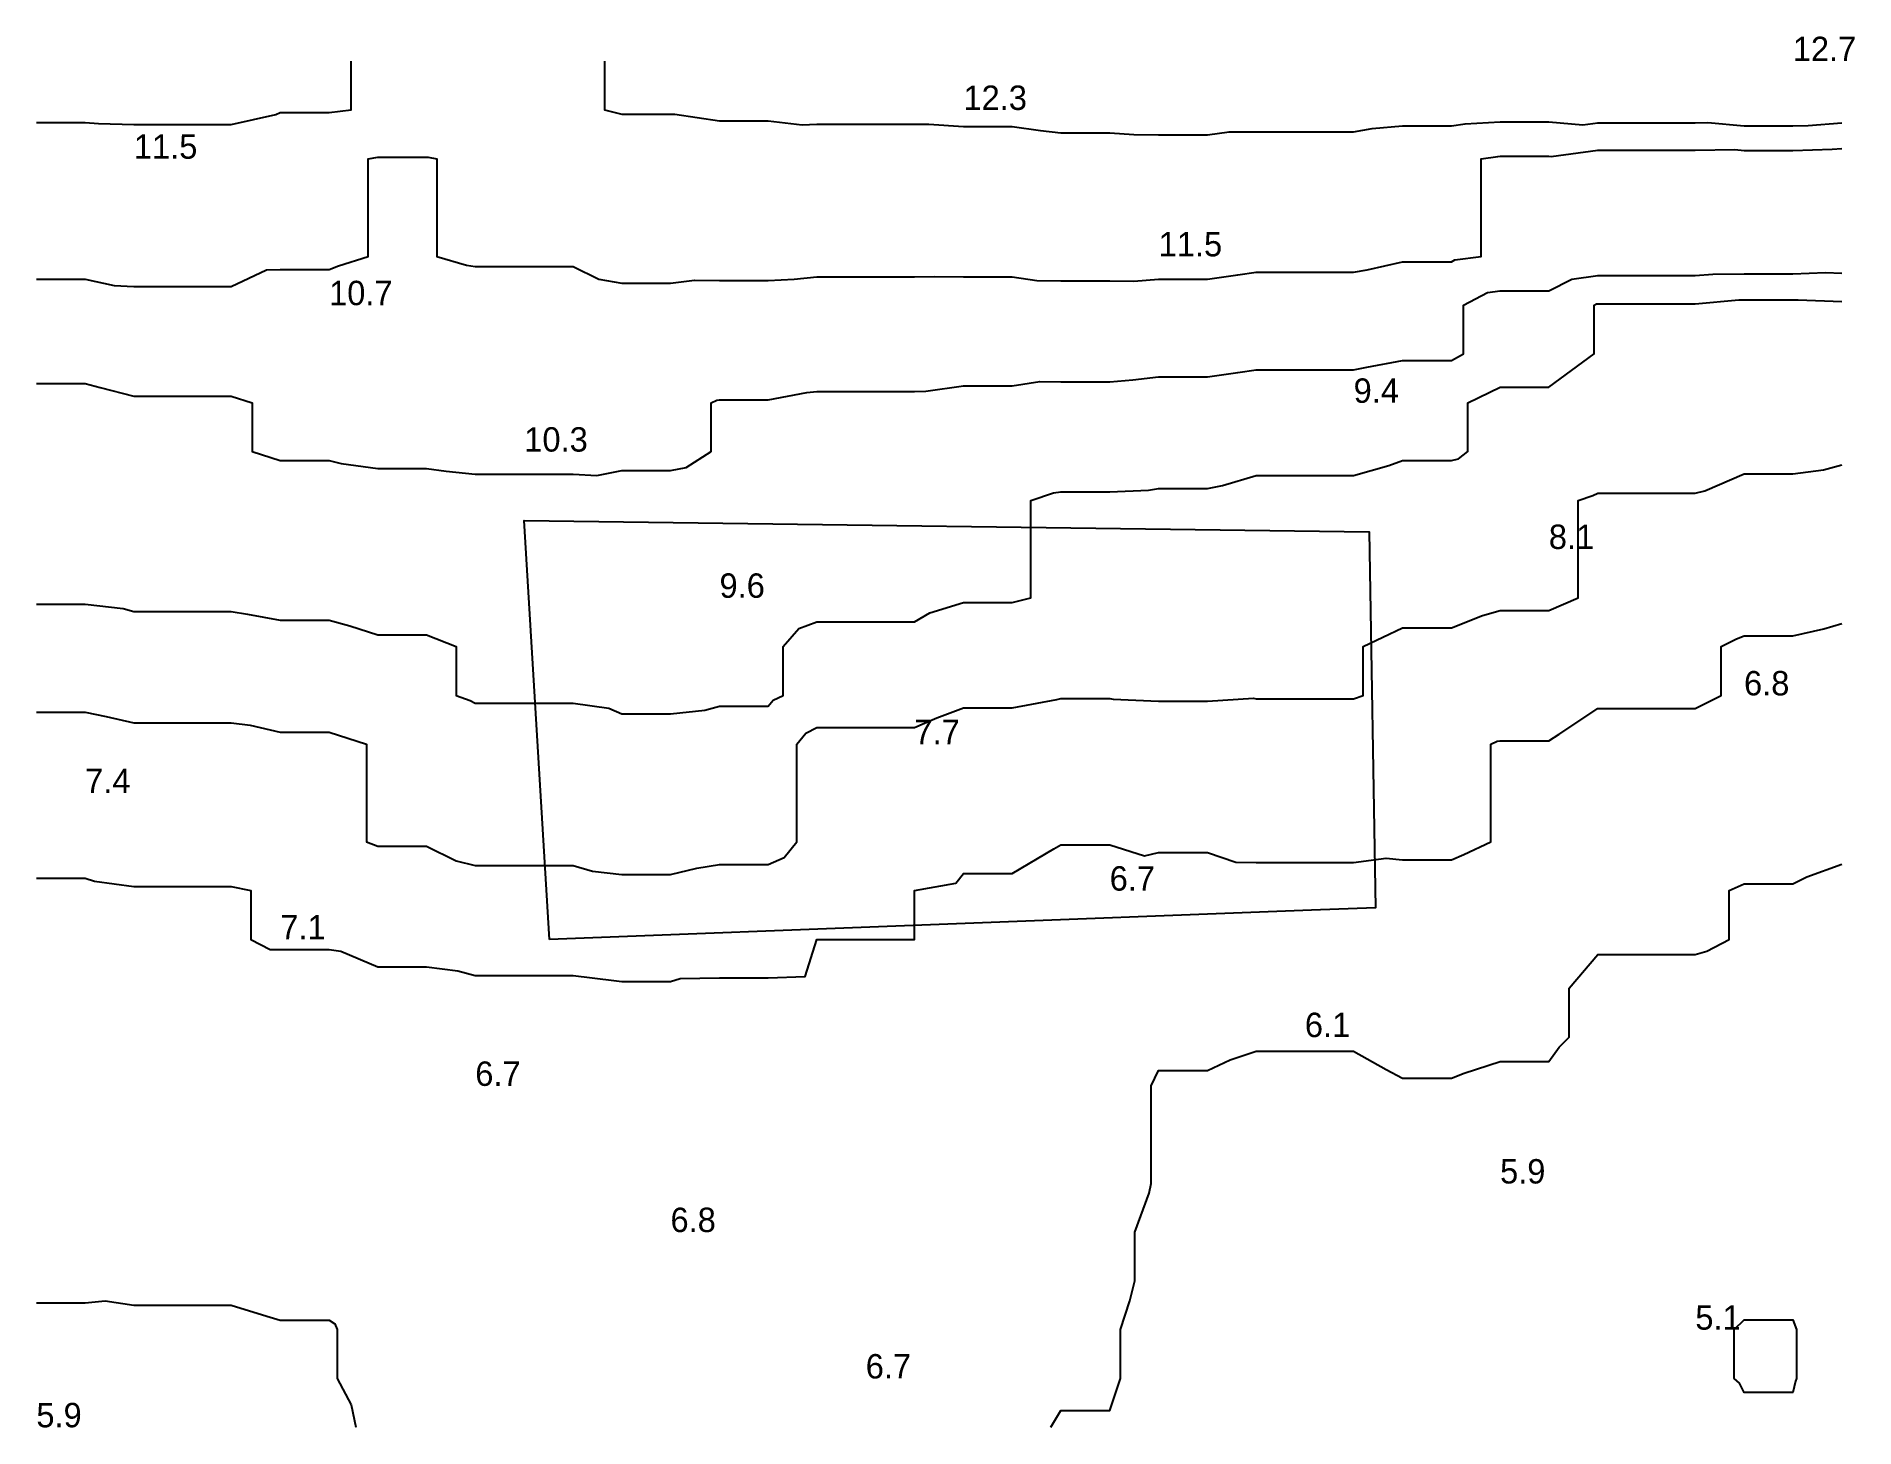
# Model space of a CAD drawing. Extents: x 0 to 74.5, y 0 to 57.
import ezdxf

# ---------------------------------------------------------------- set-up
doc = ezdxf.new("R2010")
doc.units = 0
for name, color, linetype in [('CONTOURS_MAJEURES', 3, 'CONTINUOUS'), ('CONTOURS_MINEURES', 8, 'CONTINUOUS'), ('PARCELLE', 4, 'CONTINUOUS'), ('POINTS_COTES', 7, 'CONTINUOUS')]:
    doc.layers.add(name, color=color, linetype=linetype)

msp = doc.modelspace()

# ---------------------------------------------------------------- linework, layer by layer
at = {"layer": 'CONTOURS_MAJEURES'}
for points in [[(0.005, 42.781), (1.219, 42.781), (2.003, 42.781), (2.622, 42.617), (4.001, 42.271), (4.275, 42.271), (5.998, 42.271), (7.721, 42.271), (7.996, 42.271), (8.846, 41.996), (8.846, 40.842), (8.846, 39.996), (10.004, 39.625), (11.632, 39.625), (12.002, 39.625), (12.493, 39.504), (14, 39.31), (14.684, 39.31), (15.997, 39.31), (16.796, 39.195), (17.995, 39.07), (19.074, 39.07), (20.003, 39.07), (20.927, 39.07), (22.001, 39.07), (22.984, 39.011), (23.999, 39.226), (25.228, 39.226), (25.996, 39.226), (26.644, 39.35), (27.67, 39.996), (27.67, 40.329), (27.67, 41.996), (27.896, 42.105), (28.005, 42.119), (28.127, 42.119), (30.002, 42.119), (31.585, 42.412), (32, 42.46), (32.463, 42.46), (33.998, 42.46), (35.532, 42.46), (35.995, 42.46), (36.468, 42.467), (38.004, 42.697), (39.302, 42.697), (40.001, 42.697), (41.13, 42.866), (41.999, 42.857), (43.137, 42.857), (43.997, 42.857), (44.942, 42.938), (46.005, 43.059), (46.941, 43.059), (48.003, 43.059), (49.245, 43.241), (50, 43.344), (50.652, 43.344), (51.998, 43.344), (53.344, 43.344), (53.996, 43.344), (54.532, 43.462), (56.004, 43.732), (56.269, 43.732), (58.002, 43.732), (58.501, 43.997), (58.501, 45.498), (58.501, 45.998), (59.48, 46.518), (59.999, 46.589), (60.589, 46.589), (61.997, 46.589), (62.94, 47.059), (64.005, 47.212), (64.79, 47.212), (66.003, 47.212), (67.215, 47.212), (68.001, 47.212), (68.723, 47.275), (69.998, 47.289), (71.287, 47.289), (71.996, 47.289), (73.335, 47.332), (74.004, 47.305)], [(72.145, 4.004), (72.145, 2.151), (72.145, 2.003), (72.111, 1.889), (71.996, 1.431), (71.425, 1.431), (69.998, 1.431), (69.808, 1.812), (69.599, 2.003), (69.599, 2.403), (69.599, 4.004), (69.998, 4.404), (70.398, 4.404), (71.996, 4.404), (72.145, 4.004)]]:
    msp.add_lwpolyline(points, dxfattribs=at)
at = {"layer": 'CONTOURS_MINEURES'}
for points in [[(0.005, 53.48), (1.483, 53.48), (2.003, 53.48), (2.553, 53.45), (4.001, 53.409), (5.407, 53.409), (5.998, 53.409), (6.589, 53.409), (7.996, 53.409), (9.822, 53.819), (10.004, 53.893), (10.112, 53.893), (12.002, 53.893), (12.91, 54.001), (12.91, 55.092), (12.91, 56.002)], [(23.293, 56.002), (23.293, 55.296), (23.293, 54.001), (23.999, 53.827), (25.822, 53.827), (25.996, 53.827), (26.173, 53.824), (28.005, 53.551), (28.454, 53.551), (30.002, 53.551), (31.394, 53.394), (32, 53.42), (32.58, 53.42), (33.998, 53.42), (35.415, 53.42), (35.995, 53.42), (36.585, 53.414), (38.004, 53.327), (38.676, 53.327), (40.001, 53.327), (41.161, 53.161), (41.999, 53.061), (42.938, 53.061), (43.997, 53.061), (44.991, 52.991), (46.005, 52.982), (47.023, 52.982), (48.003, 52.982), (48.894, 53.108), (50, 53.099), (51.097, 53.099), (51.998, 53.099), (52.899, 53.099), (53.996, 53.099), (54.763, 53.237), (56.004, 53.349), (57.351, 53.349), (58.002, 53.349), (58.574, 53.427), (59.999, 53.519), (61.515, 53.519), (61.997, 53.519), (63.392, 53.39), (64.005, 53.476), (64.53, 53.476), (66.003, 53.476), (67.476, 53.476), (68.001, 53.476), (68.519, 53.481), (69.998, 53.347), (71.343, 53.347), (71.996, 53.347), (72.633, 53.367), (74.004, 53.467)], [(0.005, 47.06), (0.943, 47.06), (2.003, 47.06), (3.196, 46.803), (4.001, 46.764), (4.765, 46.764), (5.998, 46.764), (7.231, 46.764), (7.996, 46.764), (9.444, 47.44), (10.004, 47.465), (11.469, 47.465), (12.002, 47.465), (12.389, 47.611), (13.6, 47.999), (13.6, 49.599), (13.6, 49.999), (13.6, 51.6), (13.6, 52), (14, 52.062), (15.935, 52.062), (15.997, 52.062), (16.062, 52.065), (16.425, 52), (16.425, 51.571), (16.425, 49.999), (16.425, 48.427), (16.425, 47.999), (17.635, 47.638), (17.995, 47.583), (19.586, 47.583), (20.003, 47.583), (20.418, 47.583), (22.001, 47.583), (23.063, 47.062), (23.999, 46.894), (25.102, 46.894), (25.996, 46.894), (26.974, 47.025), (28.005, 47.011), (29.016, 47.011), (30.002, 47.011), (31.069, 47.067), (32, 47.159), (32.838, 47.159), (33.998, 47.159), (34.836, 47.159), (35.995, 47.159), (36.828, 47.169), (38.004, 47.155), (39.159, 47.155), (40.001, 47.155), (41.011, 47.009), (41.999, 46.998), (42.998, 46.998), (43.997, 46.998), (44.99, 46.988), (46.005, 47.066), (47.072, 47.066), (48.003, 47.066), (49.251, 47.248), (50, 47.351), (50.647, 47.351), (51.998, 47.351), (52.644, 47.351), (53.996, 47.351), (54.548, 47.448), (56.004, 47.774), (57.777, 47.774), (58.002, 47.774), (58.148, 47.852), (59.222, 47.999), (59.222, 49.221), (59.222, 49.999), (59.222, 51.222), (59.222, 52), (59.906, 52.094), (59.999, 52.1), (60.098, 52.1), (61.997, 52.1), (62.088, 52.091), (64.005, 52.358), (65.646, 52.358), (66.003, 52.358), (66.36, 52.358), (68.001, 52.358), (69.623, 52.376), (69.998, 52.342), (70.34, 52.342), (71.996, 52.342), (73.612, 52.391), (74.004, 52.419)], [(0.005, 42.781), (1.219, 42.781), (2.003, 42.781), (2.622, 42.617), (4.001, 42.271), (4.275, 42.271), (5.998, 42.271), (7.721, 42.271), (7.996, 42.271), (8.846, 41.996), (8.846, 40.842), (8.846, 39.996), (10.004, 39.625), (11.632, 39.625), (12.002, 39.625), (12.493, 39.504), (14, 39.31), (14.684, 39.31), (15.997, 39.31), (16.796, 39.195), (17.995, 39.07), (19.074, 39.07), (20.003, 39.07), (20.927, 39.07), (22.001, 39.07), (22.984, 39.011), (23.999, 39.226), (25.228, 39.226), (25.996, 39.226), (26.644, 39.35), (27.67, 39.996), (27.67, 40.329), (27.67, 41.996), (27.896, 42.105), (28.005, 42.119), (28.127, 42.119), (30.002, 42.119), (31.585, 42.412), (32, 42.46), (32.463, 42.46), (33.998, 42.46), (35.532, 42.46), (35.995, 42.46), (36.468, 42.467), (38.004, 42.697), (39.302, 42.697), (40.001, 42.697), (41.13, 42.866), (41.999, 42.857), (43.137, 42.857), (43.997, 42.857), (44.942, 42.938), (46.005, 43.059), (46.941, 43.059), (48.003, 43.059), (49.245, 43.241), (50, 43.344), (50.652, 43.344), (51.998, 43.344), (53.344, 43.344), (53.996, 43.344), (54.532, 43.462), (56.004, 43.732), (56.269, 43.732), (58.002, 43.732), (58.501, 43.997), (58.501, 45.498), (58.501, 45.998), (59.48, 46.518), (59.999, 46.589), (60.589, 46.589), (61.997, 46.589), (62.94, 47.059), (64.005, 47.212), (64.79, 47.212), (66.003, 47.212), (67.215, 47.212), (68.001, 47.212), (68.723, 47.275), (69.998, 47.289), (71.287, 47.289), (71.996, 47.289), (73.335, 47.332), (74.004, 47.305)], [(0.005, 33.736), (1.735, 33.736), (2.003, 33.736), (3.561, 33.565), (4.001, 33.441), (4.563, 33.441), (5.998, 33.441), (6.561, 33.441), (7.996, 33.441), (8.665, 33.337), (10.004, 33.085), (10.922, 33.085), (12.002, 33.085), (12.852, 32.855), (14, 32.483), (14.478, 32.483), (15.997, 32.483), (17.21, 32.004), (17.21, 30.789), (17.21, 30.003), (17.786, 29.793), (17.995, 29.688), (18.31, 29.688), (20.003, 29.688), (20.317, 29.688), (22.001, 29.688), (23.474, 29.478), (23.999, 29.252), (24.748, 29.252), (25.996, 29.252), (27.402, 29.403), (28.005, 29.555), (29.555, 29.555), (30.002, 29.555), (30.203, 29.801), (30.614, 30.003), (30.614, 30.615), (30.614, 32.004), (31.262, 32.743), (32, 33.019), (33.014, 33.019), (33.998, 33.019), (35.011, 33.019), (35.995, 33.019), (36.62, 33.381), (38.004, 33.807), (39.804, 33.807), (40.001, 33.807), (40.159, 33.846), (40.762, 34.004), (40.762, 34.767), (40.762, 36.005), (40.762, 36.763), (40.762, 37.995), (41.693, 38.301), (41.999, 38.351), (42.355, 38.351), (43.997, 38.351), (45.582, 38.416), (46.005, 38.487), (47.511, 38.487), (48.003, 38.487), (48.617, 38.61), (50, 39.022), (50.972, 39.022), (51.998, 39.022), (53.024, 39.022), (53.996, 39.022), (55.436, 39.429), (56.004, 39.625), (56.374, 39.625), (58.002, 39.625), (58.293, 39.704), (58.683, 39.996), (58.683, 40.678), (58.683, 41.996), (59.999, 42.641), (61.353, 42.641), (61.997, 42.641), (63.853, 43.997), (63.853, 44.149), (63.853, 45.998), (63.955, 46.048), (64.005, 46.056), (65.945, 46.056), (66.003, 46.056), (66.061, 46.056), (68.001, 46.056), (69.786, 46.211), (69.998, 46.213), (70.213, 46.213), (71.996, 46.213), (72.219, 46.22), (74.004, 46.148)], [(0.005, 29.32), (1.321, 29.32), (2.003, 29.32), (2.868, 29.137), (4.001, 28.876), (4.873, 28.876), (5.998, 28.876), (6.871, 28.876), (7.996, 28.876), (8.775, 28.778), (10.004, 28.502), (10.504, 28.502), (12.002, 28.502), (13.539, 28.002), (13.539, 26.463), (13.539, 26.001), (13.539, 25.539), (13.539, 24), (14, 23.829), (14.171, 23.829), (15.997, 23.829), (17.215, 23.219), (17.995, 23.024), (19.023, 23.024), (20.003, 23.024), (20.978, 23.024), (22.001, 23.024), (22.796, 22.796), (23.999, 22.66), (25.337, 22.66), (25.996, 22.66), (27.075, 22.926), (28.005, 23.077), (29.08, 23.077), (30.002, 23.077), (30.65, 23.352), (31.172, 24), (31.172, 25.172), (31.172, 26.001), (31.172, 27.172), (31.172, 28.002), (31.544, 28.459), (32, 28.682), (32.679, 28.682), (33.998, 28.682), (34.677, 28.682), (35.995, 28.682), (36.916, 29.086), (38.004, 29.488), (39.488, 29.488), (40.001, 29.488), (41.834, 29.838), (41.999, 29.869), (42.132, 29.869), (43.997, 29.869), (44.145, 29.855), (46.005, 29.763), (47.763, 29.763), (48.003, 29.763), (49.893, 29.895), (50, 29.868), (50.135, 29.868), (51.998, 29.868), (53.861, 29.868), (53.996, 29.868), (54.382, 30.003), (54.382, 31.619), (54.382, 32.004), (56.004, 32.767), (57.239, 32.767), (58.002, 32.767), (59.273, 33.277), (59.999, 33.482), (60.52, 33.482), (61.997, 33.482), (63.202, 34.004), (63.202, 34.805), (63.202, 36.005), (63.202, 37.199), (63.202, 37.995), (63.802, 38.197), (64.005, 38.286), (64.296, 38.286), (66.003, 38.286), (66.294, 38.286), (68.001, 38.286), (68.39, 38.385), (69.998, 39.079), (70.914, 39.079), (71.996, 39.079), (73.259, 39.253), (74.004, 39.448)], [(0.005, 22.508), (0.513, 22.508), (2.003, 22.508), (2.392, 22.389), (4.001, 22.176), (5.822, 22.176), (5.998, 22.176), (6.174, 22.176), (7.996, 22.176), (8.799, 22), (8.799, 21.199), (8.799, 19.999), (9.593, 19.59), (10.004, 19.59), (10.413, 19.59), (12.002, 19.59), (12.488, 19.512), (14, 18.873), (14.874, 18.873), (15.997, 18.873), (17.281, 18.713), (17.995, 18.518), (19.482, 18.518), (20.003, 18.518), (20.522, 18.518), (22.001, 18.518), (23.675, 18.322), (23.999, 18.277), (24.277, 18.277), (25.996, 18.277), (26.398, 18.398), (28.005, 18.427), (29.574, 18.427), (30.002, 18.427), (31.518, 18.481), (32, 19.999), (33.998, 19.999), (35.995, 19.999), (35.995, 22), (37.695, 22.307), (38.004, 22.706), (38.709, 22.706), (40.001, 22.706), (41.714, 23.715), (41.999, 23.875), (42.124, 23.875), (43.997, 23.875), (45.431, 23.429), (46.005, 23.564), (46.441, 23.564), (48.003, 23.564), (49.163, 23.162), (50, 23.151), (51.15, 23.151), (51.998, 23.151), (52.846, 23.151), (53.996, 23.151), (55.334, 23.334), (56.004, 23.263), (57.266, 23.263), (58.002, 23.263), (58.52, 23.482), (59.615, 24), (59.615, 25.616), (59.615, 26.001), (59.615, 26.386), (59.615, 28.002), (59.88, 28.121), (59.999, 28.143), (60.14, 28.143), (61.997, 28.143), (62.415, 28.419), (64.005, 29.467), (64.54, 29.467), (66.003, 29.467), (66.538, 29.467), (68.001, 29.467), (69.055, 30.003), (69.055, 31.059), (69.055, 32.004), (69.687, 32.316), (69.998, 32.44), (70.434, 32.44), (71.996, 32.44), (73.272, 32.733), (74.004, 32.95)], [(41.59, 0.002), (41.999, 0.695), (43.305, 0.695), (43.997, 0.695), (44.446, 2.003), (44.446, 3.556), (44.446, 4.004), (44.82, 5.184), (45.026, 6.005), (45.026, 7.03), (45.026, 8.005), (45.611, 9.605), (45.696, 9.995), (45.696, 10.303), (45.696, 11.996), (45.696, 12.304), (45.696, 13.997), (46.005, 14.622), (46.629, 14.622), (48.003, 14.622), (48.938, 15.061), (50, 15.426), (51.427, 15.426), (51.998, 15.426), (53.425, 15.426), (53.996, 15.426), (55.334, 14.663), (56.004, 14.319), (57.679, 14.319), (58.002, 14.319), (58.527, 14.523), (59.999, 14.997), (60.998, 14.997), (61.997, 14.997), (62.417, 15.579), (62.824, 15.997), (62.824, 17.174), (62.824, 17.998), (64.005, 19.378), (65.383, 19.378), (66.003, 19.378), (66.623, 19.378), (68.001, 19.378), (68.474, 19.525), (69.384, 19.999), (69.384, 20.615), (69.384, 22), (69.998, 22.276), (71.72, 22.276), (71.996, 22.276), (72.57, 22.571), (74.004, 23.091)], [(0.005, 5.104), (1.104, 5.104), (2.003, 5.104), (2.82, 5.186), (4.001, 5.004), (4.999, 5.004), (5.998, 5.004), (6.997, 5.004), (7.996, 5.004), (9.446, 4.56), (10.004, 4.389), (11.618, 4.389), (12.002, 4.389), (12.245, 4.248), (12.335, 4.004), (12.335, 3.67), (12.335, 2.003), (12.914, 0.916), (13.106, 0.002)], [(72.145, 4.004), (72.145, 2.151), (72.145, 2.003), (72.111, 1.889), (71.996, 1.431), (71.425, 1.431), (69.998, 1.431), (69.808, 1.812), (69.599, 2.003), (69.599, 2.403), (69.599, 4.004), (69.998, 4.404), (70.398, 4.404), (71.996, 4.404), (72.145, 4.004)]]:
    msp.add_lwpolyline(points, dxfattribs=at)
at = {"layer": 'PARCELLE'}
msp.add_lwpolyline([(21.042, 20), (20, 37.17), (54.64, 36.711), (54.895, 21.296), (52.275, 21.197), (21.042, 20)], close=True, dxfattribs=at)

# ---------------------------------------------------------------- texts
at = {"layer": 'POINTS_COTES'}
for s, p in [('12.7', (71.996, 56.002)), ('12.3', (38.004, 54.001)), ('11.5', (4.001, 52)), ('11.5', (46.005, 47.999)), ('10.7', (12.002, 45.998)), ('9.4', (53.996, 41.996)), ('10.3', (20.003, 39.996)), ('8.1', (61.997, 36.005)), ('9.6', (28.005, 34.004)), ('6.8', (69.998, 30.003)), ('7.7', (35.995, 28.002)), ('7.4', (2.003, 26.001)), ('6.7', (43.997, 22)), ('7.1', (10.004, 19.999)), ('6.1', (51.998, 15.997)), ('6.7', (17.995, 13.997)), ('5.9', (59.999, 9.995)), ('6.8', (25.996, 8.005)), ('5.1', (68.001, 4.004)), ('6.7', (33.998, 2.003)), ('5.9', (0.005, 0.002))]:
    msp.add_text(s, height=1, dxfattribs=at).set_placement(p)

doc.saveas('drawing.dxf')
